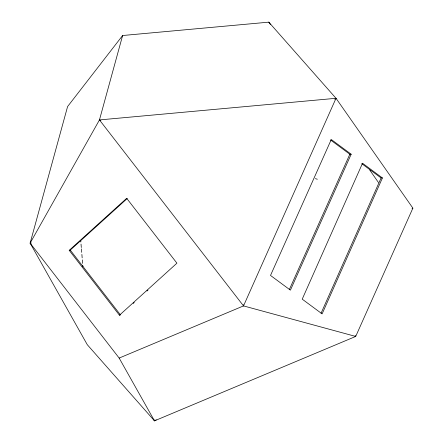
<?xml version="1.0" encoding="UTF-8"?>
<svg xmlns="http://www.w3.org/2000/svg" width="443" height="443" viewBox="0 0 443 443"><rect width="100%" height="100%" fill="white"/><g stroke="black" fill="none" stroke-linecap="round" stroke-linejoin="round"><path stroke-width="0.66" d="M156.285 419.814L154.485 420.85L119.161 358.071L30.124 243.129L67.591 106.558L122.617 35.518L268.812 22.15L336.015 98.296L412.876 208.132L355.712 336.442L154.485 420.85L87.288 344.704L30.124 243.129L99.459 119.926L122.617 35.518M321.064 313.245L381.091 177.964L382.425 177.964L322.122 313.877L302.22 299.163L362.529 163.245L382.425 177.964M119.161 358.071L243.523 305.908L336.015 98.296L99.459 119.926L243.523 305.908L355.712 336.442L355.258 335.495M289.357 289.528L349.837 154.23L351.177 154.23L290.414 290.154L270.512 275.441L331.275 139.517L351.177 154.23M69.208 250.339L126.681 198.303L176.929 263.175L119.455 315.211L69.208 250.339L70.265 250.09L127.23 198.519M133.232 303.449L134.246 302.53M146.965 291.018L147.979 290.099M334.753 99.243L336.015 98.296M412.034 208.764L412.876 208.132M155.332 420.219L154.485 420.85L153.81 419.427M119.455 315.211L120.513 314.962L70.265 250.09M30.124 243.129L31.492 243.041M315.361 178.645L317.349 179.232M99.459 119.926L100.86 120.634M330.495 139.927L349.837 154.23M361.743 163.655L381.091 177.964M268.812 22.15L270.402 24.415M369.711 170.007L378.422 182.461M243.323 304.673L243.523 305.908M80.742 240.638L80.859 242.016M81.03 244.082L81.313 247.521M81.429 248.9L81.711 252.338M81.883 254.404L82.165 257.843M82.337 259.908L82.619 263.352M82.791 265.418L82.907 266.791"/></g></svg>
